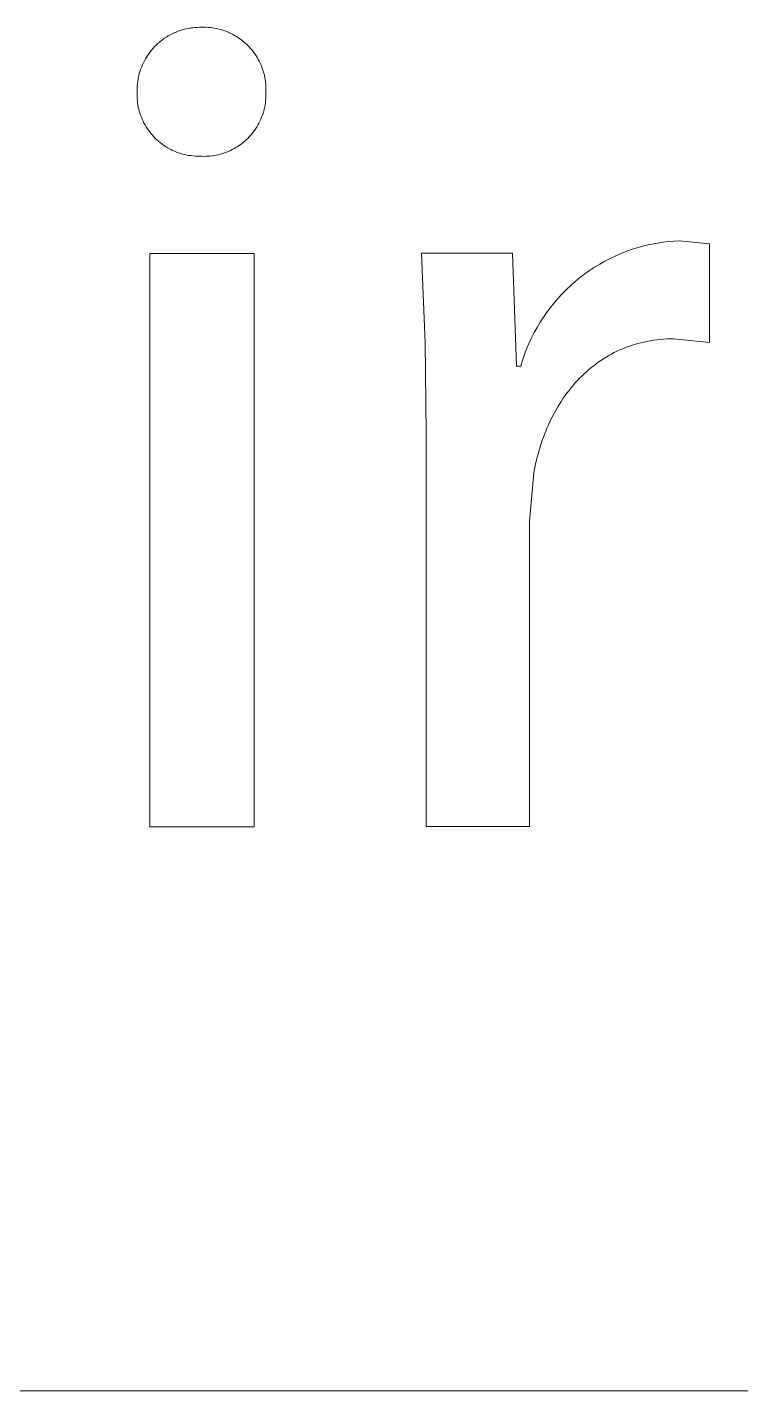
# Model space of a CAD drawing. Header units: millimetres. Extents: x -658 to 2773, y 81 to 2478.
# Drawn here: x 2084.52 to 2105.21, y 81.41 to 120.94 of the extents above; entities that cross this region are included whole.
import ezdxf

# ---------------------------------------------------------------- set-up
doc = ezdxf.new("R2010")
doc.units = ezdxf.units.MM
doc.header["$MEASUREMENT"] = 0
doc.layers.add('Domyślny', color=7, linetype='Continuous', true_color=0x000000)

msp = doc.modelspace()

# ---------------------------------------------------------------- linework, layer by layer
at = {"layer": 'Domyślny', "color": 18, "lineweight": 15, "true_color": 0x000000}
for p, q in [((2088.402, 120.546), (2088.453, 120.584)), ((2088.453, 120.584), (2088.504, 120.621)), ((2088.504, 120.621), (2088.557, 120.655)), ((2088.557, 120.655), (2088.611, 120.688)), ((2088.611, 120.688), (2088.666, 120.719)), ((2088.666, 120.719), (2088.723, 120.748)), ((2088.723, 120.748), (2088.78, 120.775)), ((2088.78, 120.775), (2088.838, 120.8)), ((2088.838, 120.8), (2088.897, 120.823)), ((2088.897, 120.823), (2088.957, 120.844)), ((2088.957, 120.844), (2089.017, 120.863)), ((2089.017, 120.863), (2089.078, 120.88)), ((2089.078, 120.88), (2089.14, 120.895)), ((2089.14, 120.895), (2089.202, 120.907)), ((2089.202, 120.907), (2089.264, 120.918)), ((2089.264, 120.918), (2089.327, 120.926)), ((2089.327, 120.926), (2089.39, 120.932)), ((2089.39, 120.932), (2089.453, 120.936)), ((2089.453, 120.936), (2089.516, 120.938)), ((2089.516, 120.938), (2089.58, 120.937)), ((2089.58, 120.937), (2089.642, 120.938)), ((2089.642, 120.938), (2089.704, 120.937)), ((2089.704, 120.937), (2089.766, 120.934)), ((2089.766, 120.934), (2089.828, 120.929)), ((2089.828, 120.929), (2089.889, 120.922)), ((2089.889, 120.922), (2089.95, 120.912)), ((2089.95, 120.912), (2090.011, 120.901)), ((2090.011, 120.901), (2090.072, 120.887)), ((2090.072, 120.887), (2090.132, 120.871)), ((2090.132, 120.871), (2090.191, 120.853)), ((2090.191, 120.853), (2090.25, 120.833)), ((2090.25, 120.833), (2090.308, 120.812)), ((2090.308, 120.812), (2090.365, 120.788)), ((2090.365, 120.788), (2090.422, 120.762)), ((2090.422, 120.762), (2090.477, 120.734)), ((2090.477, 120.734), (2090.532, 120.704)), ((2090.532, 120.704), (2090.585, 120.673)), ((2090.585, 120.673), (2090.638, 120.64)), ((2090.638, 120.64), (2090.689, 120.604)), ((2090.689, 120.604), (2090.739, 120.568)), ((2088.016, 120.13), (2088.053, 120.182)), ((2088.053, 120.182), (2088.091, 120.232)), ((2088.091, 120.232), (2088.13, 120.281)), ((2088.13, 120.281), (2088.172, 120.329)), ((2088.172, 120.329), (2088.215, 120.376)), ((2088.215, 120.376), (2088.259, 120.421)), ((2088.259, 120.421), (2088.306, 120.464)), ((2088.306, 120.464), (2088.353, 120.506)), ((2088.353, 120.506), (2088.402, 120.546)), ((2090.739, 120.568), (2090.787, 120.529)), ((2090.787, 120.529), (2090.834, 120.489)), ((2090.834, 120.489), (2090.88, 120.447)), ((2090.88, 120.447), (2090.925, 120.404)), ((2090.925, 120.404), (2090.967, 120.359)), ((2090.967, 120.359), (2091.009, 120.312)), ((2091.009, 120.312), (2091.048, 120.265)), ((2091.048, 120.265), (2091.086, 120.216)), ((2091.086, 120.216), (2091.123, 120.165)), ((2087.816, 119.736), (2087.839, 119.795)), ((2087.839, 119.795), (2087.863, 119.853)), ((2087.863, 119.853), (2087.89, 119.91)), ((2087.89, 119.91), (2087.919, 119.967)), ((2087.919, 119.967), (2087.949, 120.022)), ((2087.949, 120.022), (2087.982, 120.076)), ((2087.982, 120.076), (2088.016, 120.13)), ((2091.123, 120.165), (2091.157, 120.114)), ((2091.157, 120.114), (2091.19, 120.061)), ((2091.19, 120.061), (2091.221, 120.007)), ((2091.221, 120.007), (2091.25, 119.952)), ((2091.25, 119.952), (2091.277, 119.896)), ((2091.277, 119.896), (2091.302, 119.84)), ((2091.302, 119.84), (2091.325, 119.782)), ((2091.325, 119.782), (2091.346, 119.724)), ((2087.724, 119.368), (2087.734, 119.43)), ((2087.734, 119.43), (2087.746, 119.493)), ((2087.746, 119.493), (2087.76, 119.554)), ((2087.76, 119.554), (2087.777, 119.615)), ((2087.777, 119.615), (2087.795, 119.676)), ((2087.795, 119.676), (2087.816, 119.736)), ((2091.346, 119.724), (2091.365, 119.665)), ((2091.365, 119.665), (2091.382, 119.605)), ((2091.382, 119.605), (2091.397, 119.545)), ((2091.397, 119.545), (2091.41, 119.484)), ((2091.41, 119.484), (2091.421, 119.423)), ((2091.421, 119.423), (2091.43, 119.362)), ((2087.705, 119.116), (2087.707, 119.179)), ((2087.706, 119.052), (2087.705, 119.116)), ((2087.705, 118.991), (2087.706, 119.052)), ((2087.706, 118.929), (2087.705, 118.991)), ((2087.707, 119.179), (2087.71, 119.242)), ((2087.71, 119.242), (2087.716, 119.305)), ((2087.716, 119.305), (2087.724, 119.368)), ((2091.43, 119.362), (2091.437, 119.3)), ((2091.437, 119.3), (2091.441, 119.238)), ((2091.441, 119.238), (2091.443, 119.176)), ((2091.444, 119.114), (2091.442, 119.052)), ((2091.442, 119.052), (2091.443, 118.991)), ((2091.443, 118.991), (2091.442, 118.929)), ((2091.443, 119.176), (2091.444, 119.114)), ((2087.709, 118.868), (2087.706, 118.929)), ((2087.714, 118.807), (2087.709, 118.868)), ((2087.721, 118.745), (2087.714, 118.807)), ((2087.73, 118.685), (2087.721, 118.745)), ((2087.742, 118.624), (2087.73, 118.685)), ((2087.755, 118.564), (2087.742, 118.624)), ((2091.406, 118.623), (2091.392, 118.563)), ((2091.417, 118.684), (2091.406, 118.623)), ((2091.427, 118.745), (2091.417, 118.684)), ((2091.434, 118.806), (2091.427, 118.745)), ((2091.439, 118.868), (2091.434, 118.806)), ((2091.442, 118.929), (2091.439, 118.868)), ((2087.771, 118.505), (2087.755, 118.564)), ((2087.789, 118.446), (2087.771, 118.505)), ((2087.808, 118.387), (2087.789, 118.446)), ((2087.83, 118.33), (2087.808, 118.387)), ((2087.853, 118.273), (2087.83, 118.33)), ((2087.879, 118.217), (2087.853, 118.273)), ((2087.906, 118.162), (2087.879, 118.217)), ((2091.268, 118.216), (2091.241, 118.16)), ((2091.294, 118.272), (2091.268, 118.216)), ((2091.318, 118.329), (2091.294, 118.272)), ((2091.339, 118.386), (2091.318, 118.329)), ((2091.359, 118.445), (2091.339, 118.386)), ((2091.377, 118.504), (2091.359, 118.445)), ((2091.392, 118.563), (2091.377, 118.504)), ((2087.936, 118.108), (2087.906, 118.162)), ((2087.967, 118.055), (2087.936, 118.108)), ((2088, 118.003), (2087.967, 118.055)), ((2088.035, 117.952), (2088, 118.003)), ((2088.071, 117.903), (2088.035, 117.952)), ((2088.109, 117.854), (2088.071, 117.903)), ((2088.149, 117.808), (2088.109, 117.854)), ((2088.19, 117.762), (2088.149, 117.808)), ((2090.998, 117.805), (2090.957, 117.76)), ((2091.038, 117.852), (2090.998, 117.805)), ((2091.076, 117.901), (2091.038, 117.852)), ((2091.113, 117.95), (2091.076, 117.901)), ((2091.147, 118.001), (2091.113, 117.95)), ((2091.18, 118.053), (2091.147, 118.001)), ((2091.212, 118.106), (2091.18, 118.053)), ((2091.241, 118.16), (2091.212, 118.106)), ((2088.233, 117.718), (2088.19, 117.762)), ((2088.278, 117.676), (2088.233, 117.718)), ((2088.324, 117.635), (2088.278, 117.676)), ((2088.371, 117.595), (2088.324, 117.635)), ((2088.42, 117.557), (2088.371, 117.595)), ((2088.47, 117.521), (2088.42, 117.557)), ((2088.521, 117.487), (2088.47, 117.521)), ((2088.573, 117.455), (2088.521, 117.487)), ((2088.626, 117.424), (2088.573, 117.455)), ((2088.68, 117.395), (2088.626, 117.424)), ((2090.52, 117.421), (2090.466, 117.392)), ((2090.574, 117.451), (2090.52, 117.421)), ((2090.626, 117.484), (2090.574, 117.451)), ((2090.677, 117.518), (2090.626, 117.484)), ((2090.727, 117.554), (2090.677, 117.518)), ((2090.776, 117.592), (2090.727, 117.554)), ((2090.823, 117.632), (2090.776, 117.592)), ((2090.869, 117.673), (2090.823, 117.632)), ((2090.914, 117.716), (2090.869, 117.673)), ((2090.957, 117.76), (2090.914, 117.716)), ((2088.736, 117.368), (2088.68, 117.395)), ((2088.792, 117.343), (2088.736, 117.368)), ((2088.849, 117.32), (2088.792, 117.343)), ((2088.907, 117.299), (2088.849, 117.32)), ((2088.965, 117.28), (2088.907, 117.299)), ((2089.024, 117.263), (2088.965, 117.28)), ((2089.084, 117.248), (2089.024, 117.263)), ((2089.144, 117.235), (2089.084, 117.248)), ((2089.205, 117.224), (2089.144, 117.235)), ((2089.266, 117.216), (2089.205, 117.224)), ((2089.327, 117.209), (2089.266, 117.216)), ((2089.388, 117.204), (2089.327, 117.209)), ((2089.45, 117.202), (2089.388, 117.204)), ((2089.511, 117.202), (2089.45, 117.202)), ((2089.573, 117.198), (2089.511, 117.202)), ((2089.634, 117.196), (2089.573, 117.198)), ((2089.696, 117.197), (2089.634, 117.196)), ((2089.757, 117.199), (2089.696, 117.197)), ((2089.819, 117.204), (2089.757, 117.199)), ((2089.88, 117.211), (2089.819, 117.204)), ((2089.941, 117.219), (2089.88, 117.211)), ((2090.002, 117.23), (2089.941, 117.219)), ((2090.062, 117.244), (2090.002, 117.23)), ((2090.122, 117.259), (2090.062, 117.244)), ((2090.181, 117.276), (2090.122, 117.259)), ((2090.239, 117.295), (2090.181, 117.276)), ((2090.297, 117.316), (2090.239, 117.295)), ((2090.354, 117.339), (2090.297, 117.316)), ((2090.411, 117.365), (2090.354, 117.339)), ((2090.466, 117.392), (2090.411, 117.365)), ((2102.405, 114.599), (2102.575, 114.639)), ((2102.575, 114.639), (2102.745, 114.673)), ((2102.745, 114.673), (2102.917, 114.701)), ((2102.917, 114.701), (2103.09, 114.724)), ((2103.09, 114.724), (2103.263, 114.74)), ((2103.263, 114.74), (2103.437, 114.75)), ((2103.437, 114.75), (2104.305, 114.659)), ((2104.305, 114.659), (2104.305, 111.803)), ((2088.072, 114.38), (2091.099, 114.38)), ((2088.072, 97.759), (2088.072, 114.38)), ((2091.099, 114.38), (2091.099, 97.759)), ((2096.061, 111.787), (2095.954, 114.385)), ((2095.954, 114.385), (2098.593, 114.385)), ((2098.593, 114.385), (2098.707, 111.117)), ((2101.428, 114.236), (2101.585, 114.311)), ((2101.585, 114.311), (2101.745, 114.38)), ((2101.745, 114.38), (2101.907, 114.443)), ((2101.907, 114.443), (2102.071, 114.501)), ((2102.071, 114.501), (2102.237, 114.552)), ((2102.237, 114.552), (2102.405, 114.599)), ((2100.685, 113.785), (2100.827, 113.885)), ((2100.827, 113.885), (2100.972, 113.981)), ((2100.972, 113.981), (2101.121, 114.071)), ((2101.121, 114.071), (2101.273, 114.157)), ((2101.273, 114.157), (2101.428, 114.236)), ((2100.154, 113.335), (2100.281, 113.454)), ((2100.281, 113.454), (2100.412, 113.569)), ((2100.412, 113.569), (2100.546, 113.679)), ((2100.546, 113.679), (2100.685, 113.785)), ((2099.8, 112.952), (2099.913, 113.084)), ((2099.913, 113.084), (2100.032, 113.212)), ((2100.032, 113.212), (2100.154, 113.335)), ((2099.487, 112.534), (2099.587, 112.677)), ((2099.587, 112.677), (2099.691, 112.816)), ((2099.691, 112.816), (2099.8, 112.952)), ((2099.304, 112.238), (2099.393, 112.387)), ((2099.393, 112.387), (2099.487, 112.534)), ((2099.069, 111.772), (2099.142, 111.93)), ((2099.142, 111.93), (2099.22, 112.085)), ((2099.22, 112.085), (2099.304, 112.238)), ((2102.776, 111.877), (2102.681, 111.864)), ((2102.872, 111.887), (2102.776, 111.877)), ((2102.969, 111.895), (2102.872, 111.887)), ((2103.067, 111.901), (2102.969, 111.895)), ((2103.166, 111.904), (2103.067, 111.901)), ((2103.265, 111.906), (2103.166, 111.904)), ((2104.305, 111.803), (2103.265, 111.906)), ((2096.091, 109.187), (2096.061, 111.787)), ((2098.939, 111.449), (2099.001, 111.611)), ((2099.001, 111.611), (2099.069, 111.772)), ((2101.541, 111.505), (2101.461, 111.463)), ((2101.622, 111.544), (2101.541, 111.505)), ((2101.705, 111.582), (2101.622, 111.544)), ((2101.788, 111.618), (2101.705, 111.582)), ((2101.873, 111.652), (2101.788, 111.618)), ((2101.958, 111.684), (2101.873, 111.652)), ((2102.045, 111.714), (2101.958, 111.684)), ((2102.133, 111.742), (2102.045, 111.714)), ((2102.222, 111.768), (2102.133, 111.742)), ((2102.312, 111.791), (2102.222, 111.768)), ((2102.403, 111.813), (2102.312, 111.791)), ((2102.495, 111.832), (2102.403, 111.813)), ((2102.587, 111.849), (2102.495, 111.832)), ((2102.681, 111.864), (2102.587, 111.849)), ((2098.707, 111.117), (2098.833, 111.117)), ((2098.833, 111.117), (2098.883, 111.284)), ((2098.883, 111.284), (2098.939, 111.449)), ((2100.932, 111.117), (2100.861, 111.06)), ((2101.004, 111.172), (2100.932, 111.117)), ((2101.077, 111.225), (2101.004, 111.172)), ((2101.152, 111.276), (2101.077, 111.225)), ((2101.227, 111.326), (2101.152, 111.276)), ((2101.304, 111.373), (2101.227, 111.326)), ((2101.382, 111.419), (2101.304, 111.373)), ((2101.461, 111.463), (2101.382, 111.419)), ((2100.526, 110.751), (2100.463, 110.684)), ((2100.591, 110.816), (2100.526, 110.751)), ((2100.657, 110.88), (2100.591, 110.816)), ((2100.724, 110.942), (2100.657, 110.88)), ((2100.792, 111.002), (2100.724, 110.942)), ((2100.861, 111.06), (2100.792, 111.002)), ((2100.166, 110.326), (2100.11, 110.25)), ((2100.223, 110.401), (2100.166, 110.326)), ((2100.281, 110.474), (2100.223, 110.401)), ((2100.34, 110.545), (2100.281, 110.474)), ((2100.401, 110.616), (2100.34, 110.545)), ((2100.463, 110.684), (2100.401, 110.616)), ((2099.902, 109.93), (2099.854, 109.846)), ((2099.952, 110.012), (2099.902, 109.93)), ((2100.004, 110.093), (2099.952, 110.012)), ((2100.056, 110.172), (2100.004, 110.093)), ((2100.11, 110.25), (2100.056, 110.172)), ((2099.717, 109.588), (2099.674, 109.499)), ((2099.761, 109.675), (2099.717, 109.588)), ((2099.807, 109.761), (2099.761, 109.675)), ((2099.854, 109.846), (2099.807, 109.761)), ((2096.091, 97.763), (2096.091, 109.187)), ((2099.517, 109.13), (2099.481, 109.035)), ((2099.554, 109.224), (2099.517, 109.13)), ((2099.592, 109.317), (2099.554, 109.224)), ((2099.632, 109.408), (2099.592, 109.317)), ((2099.674, 109.499), (2099.632, 109.408)), ((2099.415, 108.841), (2099.354, 108.643)), ((2099.447, 108.939), (2099.415, 108.841)), ((2099.481, 109.035), (2099.447, 108.939)), ((2099.3, 108.44), (2099.252, 108.233)), ((2099.354, 108.643), (2099.3, 108.44)), ((2099.21, 108.022), (2099.084, 106.616)), ((2099.252, 108.233), (2099.21, 108.022)), ((2099.084, 106.616), (2099.084, 97.763)), ((2091.099, 97.759), (2088.072, 97.759)), ((2099.084, 97.763), (2096.091, 97.763)), ((2769.275, 81.408), (-658.039, 81.408)), ((2769.275, 81.408), (1476.09, 81.408))]:
    msp.add_line(p, q, dxfattribs=at)

doc.saveas('drawing.dxf')
